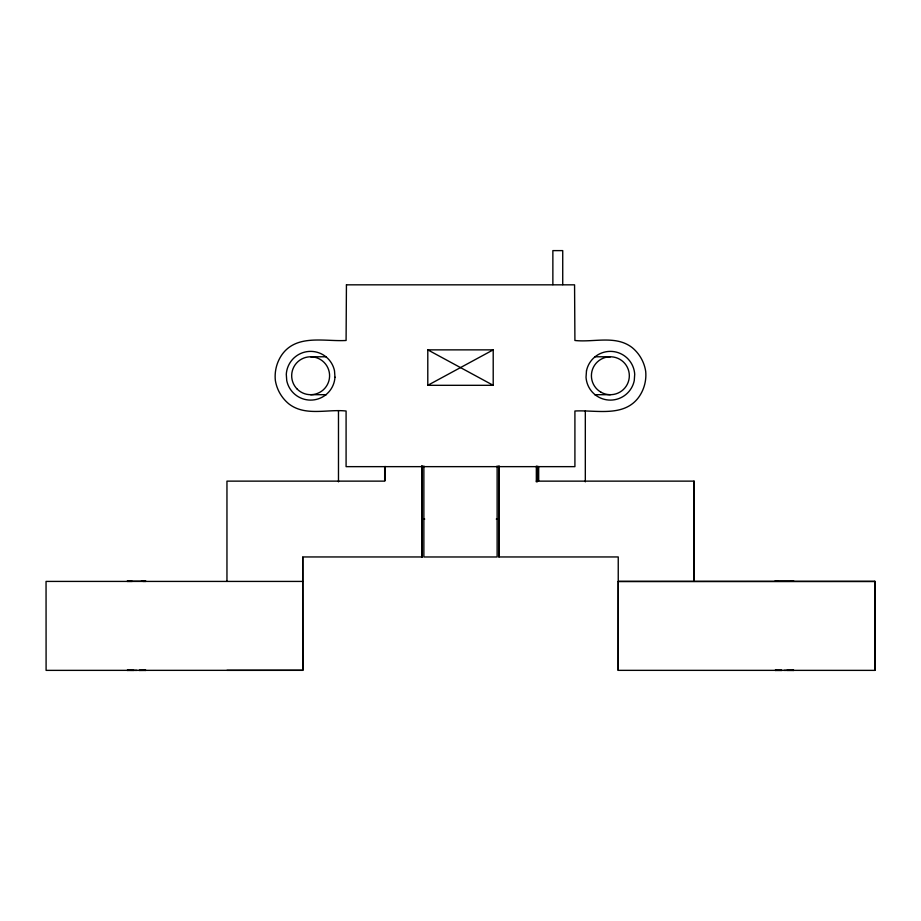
<?xml version="1.0" encoding="UTF-8"?>
<svg xmlns="http://www.w3.org/2000/svg" width="921" height="921" viewBox="0 0 921 921"><rect width="100%" height="100%" fill="white"/><g stroke="black" fill="none" stroke-linecap="round" stroke-linejoin="round"><path stroke-width="1.38" d="M338.479 481.844L338.479 410.973M384.667 467.085L384.667 481.13L226.957 481.13L226.957 581.416M422.094 466.118L422.094 556.963L421.979 519.352M421.887 466.118L421.887 519.076L424.731 519.076M874.904 670.373L874.915 581.427L874.904 670.373L618.21 670.35L618.244 556.952L498.906 556.963L498.906 466.118M499.021 465.957L498.906 556.963M537.277 481.879L537.277 466.13M618.21 670.35L618.256 581.45L874.95 581.427L618.256 581.45M131.784 581.278L127.052 581.266L146.002 581.266L141.27 581.255M302.767 581.427L46.05 581.416L46.096 670.373L302.813 670.327L302.756 556.952L422.094 556.963M427.793 385.312L493.207 349.865L493.207 385.312L427.793 385.312L427.793 349.865L493.207 349.865M127.259 581.427L132.221 581.427M145.794 581.427L142.87 581.427M777.773 581.266L774.998 581.266L793.96 581.266L791.174 581.278M783.978 670.373L786.442 670.373M310.63 356.784L326.333 356.784M594.667 356.784L610.37 356.784M310.63 394.695L326.333 394.695M594.667 394.695L610.37 394.695M536.333 481.142L694.043 481.13L694.089 581.416L694.043 481.13M496.269 519.076L499.136 519.076M128.088 670.361L127.063 670.361L134.075 670.384L127.512 670.361M134.558 670.373L137.022 670.373M144.977 670.361L145.99 670.361L138.979 670.384L145.541 670.361M226.957 670.35L302.813 670.327L302.756 557.263M776.023 670.373L775.01 670.373L782.021 670.384L775.459 670.373M786.925 670.361L793.948 670.373L792.912 670.373M786.925 670.384L793.488 670.373M427.793 349.865L493.207 385.312M585.319 410.973L585.319 481.844M562.731 284.67L562.731 250.616L552.865 250.616L552.865 284.67M538.681 466.44L538.681 480.658M536.333 466.118L536.333 481.867M497.133 465.968L497.133 556.975L423.867 556.975L423.867 465.968M421.979 465.957L421.979 556.952M385.116 466.44L385.116 480.658M346.434 284.831L346.089 340.482C324.814 341.703 297.138 333.955 282.252 354.251C276.795 361.895 274.354 371.267 275.367 380.603C276.922 389.871 281.814 398.229 289.136 404.112C305.553 416.522 327.312 408.97 346.089 411.008L346.089 466.648L574.911 466.648L574.911 411.008C596.083 409.81 623.459 417.489 638.472 397.584C644.021 390.009 646.588 380.672 645.69 371.313C644.251 362.034 639.462 353.618 632.22 347.631C615.827 334.841 593.792 342.6 574.911 340.482L574.566 284.831L346.434 284.831M586.481 370.875L586.032 377.219A24.383 24.383 0 0 0 634.258 380.603L634.707 374.26A24.383 24.383 0 0 0 586.481 370.875M334.968 377.219L334.519 370.875A24.383 24.383 0 0 0 286.293 374.26L286.742 380.603A24.383 24.383 0 0 0 334.968 377.219M297.23 389.146A18.961 18.961 0 0 0 328.947 380.649A18.961 18.961 0 0 0 305.726 357.429A18.961 18.961 0 0 0 297.23 389.146M600.895 392.162A18.961 18.961 0 0 0 629.331 375.745A18.961 18.961 0 0 0 600.895 359.317A18.961 18.961 0 0 0 600.895 392.162"/></g></svg>
